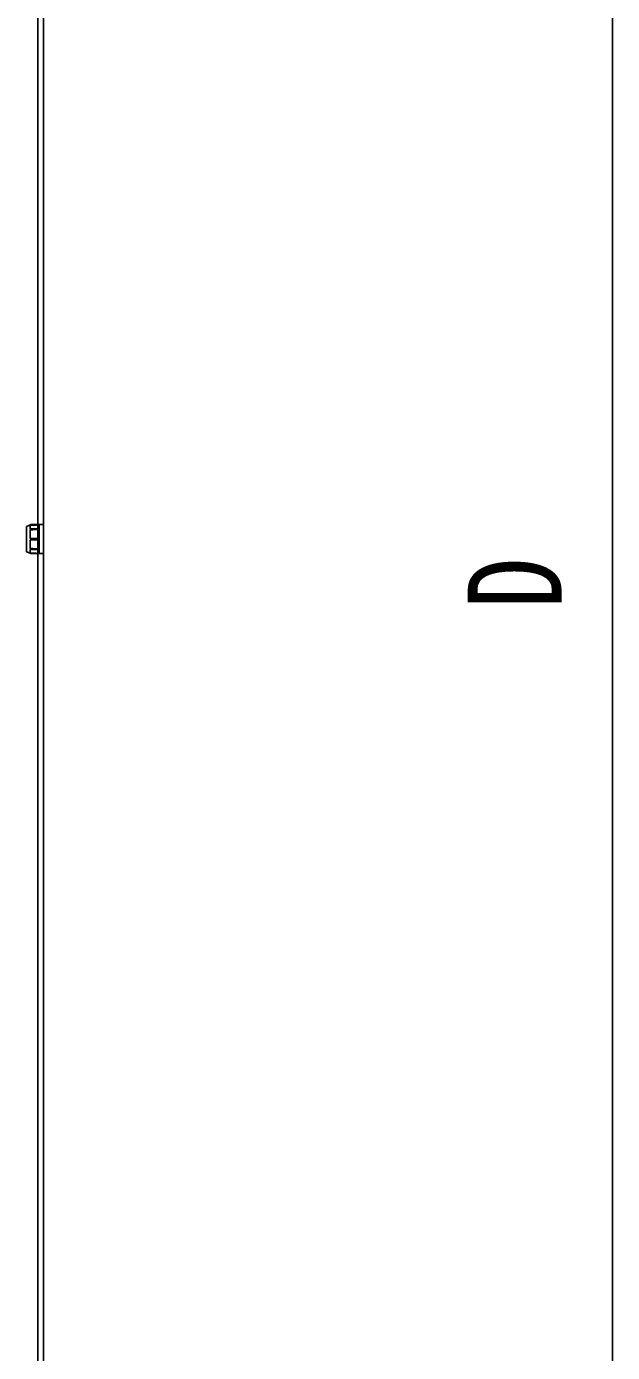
# Model space of a CAD drawing. Units: millimetres, scale not verified. Extents: x -4205 to 4205, y -2970 to 2970.
# Drawn here: x 638 to 844, y 1086.4 to 1552.8 of the extents above; entities that cross this region are included whole.
import ezdxf
from ezdxf.enums import TextEntityAlignment as Align

# ---------------------------------------------------------------- set-up
doc = ezdxf.new("R2010")
doc.units = ezdxf.units.MM
doc.header["$LTSCALE"] = 20
for name, color, linetype in [('0-4_YKK_12', 2, 'Continuous'), ('0-5_YKK_13', 4, 'Continuous'), ('0-6_YKK_D', 6, 'Continuous')]:
    doc.layers.add(name, color=color, linetype=linetype)
doc.styles.add('ＭＳ ゴシック', font='')
doc.styles.get('ＭＳ ゴシック').set_extended_font_data('MS Gothic')

msp = doc.modelspace()

# ---------------------------------------------------------------- linework, layer by layer
at = {"layer": '0-4_YKK_12'}
for points in [[(642, 2270), (642, 492), (642, 475)], [(644, 2270), (644, 492), (644, 475)]]:
    msp.add_lwpolyline(points, dxfattribs=at)
at = {"layer": '0-5_YKK_13'}
for p, q in [((639.65, 1377.6), (638, 1377)), ((638, 1372.5), (638, 1377)), ((639.3, 1377.47), (639.3, 1376.19)), ((639.42, 1376.19), (639.43, 1376.19)), ((639.42, 1376.19), (639.42, 1376.19)), ((639.43, 1376.19), (642.5, 1376.19)), ((639.65, 1377.6), (642.5, 1377.6)), ((642.5, 1377.6), (644, 1377.6)), ((642.5, 1376.11), (642.5, 1377.6)), ((642.5, 1372.5), (642.5, 1376.11)), ((642.5, 1376.11), (642.5, 1376.11)), ((642.5, 1376.11), (642.5, 1376.11)), ((638, 1368), (638, 1372.5)), ((639.3, 1375.83), (639.3, 1372.75)), ((639.3, 1372.25), (639.3, 1369.17)), ((642.5, 1368.89), (642.5, 1372.5)), ((639.65, 1367.4), (638, 1368)), ((639.3, 1368.81), (639.3, 1367.53)), ((639.3, 1368.81), (639.32, 1368.81)), ((639.43, 1368.81), (639.42, 1368.81)), ((639.42, 1368.81), (639.42, 1368.81)), ((642.5, 1368.81), (639.43, 1368.81)), ((642.5, 1367.4), (639.65, 1367.4)), ((642.5, 1367.4), (642.5, 1368.89)), ((644, 1367.4), (642.5, 1367.4))]:
    msp.add_line(p, q, dxfattribs=at)
for points in [[(639.65, 1377.6), (639.65, 1377.6), (639.65, 1377.6), (639.64, 1377.6), (639.64, 1377.6), (639.64, 1377.6), (639.63, 1377.59), (639.63, 1377.59), (639.62, 1377.59), (639.62, 1377.59), (639.61, 1377.58), (639.6, 1377.58), (639.59, 1377.58), (639.58, 1377.57), (639.56, 1377.57), (639.55, 1377.56), (639.54, 1377.56), (639.52, 1377.55), (639.51, 1377.55), (639.49, 1377.54), (639.47, 1377.53), (639.45, 1377.52), (639.43, 1377.52), (639.41, 1377.51), (639.39, 1377.5), (639.37, 1377.49), (639.35, 1377.49), (639.34, 1377.48), (639.32, 1377.47), (639.3, 1377.47)], [(639.3, 1377.47), (639.5, 1377.47), (639.71, 1377.47), (639.91, 1377.47), (640.11, 1377.47), (640.31, 1377.47), (640.46, 1377.48), (640.6, 1377.48), (640.75, 1377.48), (640.79, 1377.48), (640.83, 1377.48), (640.87, 1377.48), (640.92, 1377.48), (640.96, 1377.48), (641.01, 1377.48), (641.05, 1377.48), (641.09, 1377.48), (641.3, 1377.48), (641.5, 1377.49), (641.7, 1377.49), (641.9, 1377.49), (642.1, 1377.49), (642.3, 1377.49), (642.5, 1377.49)], [(639.3, 1376.19), (639.32, 1376.19), (639.34, 1376.19), (639.36, 1376.19), (639.38, 1376.19), (639.4, 1376.19), (639.42, 1376.19), (639.43, 1376.19), (639.44, 1376.19), (639.45, 1376.19), (639.46, 1376.19), (639.47, 1376.19), (639.49, 1376.19), (639.5, 1376.19), (639.51, 1376.19), (639.52, 1376.19), (639.54, 1376.19), (639.55, 1376.18), (639.56, 1376.18), (639.58, 1376.18), (639.59, 1376.17), (639.6, 1376.17), (639.61, 1376.16), (639.61, 1376.16), (639.62, 1376.15), (639.63, 1376.15), (639.63, 1376.14), (639.64, 1376.14), (639.64, 1376.13), (639.64, 1376.13), (639.65, 1376.12), (639.65, 1376.11), (639.65, 1376.11), (639.65, 1376.1), (639.65, 1376.09), (639.64, 1376.08), (639.64, 1376.08), (639.64, 1376.07), (639.63, 1376.06), (639.63, 1376.05)], [(639.63, 1376.05), (639.62, 1376.04), (639.62, 1376.04), (639.61, 1376.03), (639.6, 1376.02), (639.59, 1376.01), (639.58, 1376), (639.56, 1375.99), (639.55, 1375.98), (639.54, 1375.97), (639.52, 1375.96), (639.51, 1375.95), (639.49, 1375.93), (639.47, 1375.92), (639.45, 1375.91), (639.43, 1375.9), (639.41, 1375.89), (639.39, 1375.88), (639.37, 1375.87), (639.35, 1375.86), (639.34, 1375.85), (639.32, 1375.84), (639.3, 1375.83), (639.5, 1375.84), (639.71, 1375.84), (639.91, 1375.84), (640.11, 1375.84), (640.31, 1375.85), (640.46, 1375.85), (640.6, 1375.85), (640.75, 1375.85), (640.79, 1375.85), (640.83, 1375.85), (640.87, 1375.85), (640.92, 1375.85), (640.96, 1375.85), (641.01, 1375.85), (641.05, 1375.85), (641.09, 1375.85), (641.3, 1375.86)], [(639.42, 1376.19), (639.42, 1376.19), (639.43, 1376.19), (639.44, 1376.19)], [(644, 1377.6), (644, 1372.5), (644, 1367.4)], [(639.45, 1375.91), (639.44, 1375.91), (639.43, 1375.9), (639.42, 1375.89), (639.4, 1375.89), (639.38, 1375.88), (639.37, 1375.87), (639.35, 1375.86), (639.33, 1375.85), (639.32, 1375.84), (639.3, 1375.83)], [(639.58, 1372.63), (639.56, 1372.64), (639.55, 1372.65), (639.54, 1372.66), (639.52, 1372.66), (639.51, 1372.67), (639.49, 1372.68), (639.46, 1372.69), (639.44, 1372.7), (639.42, 1372.71), (639.39, 1372.72), (639.38, 1372.73), (639.36, 1372.73), (639.34, 1372.74), (639.33, 1372.74), (639.31, 1372.75), (639.3, 1372.75), (639.47, 1372.75), (639.64, 1372.75), (639.81, 1372.75), (639.98, 1372.75), (640.15, 1372.74), (640.32, 1372.74), (640.46, 1372.74), (640.61, 1372.74), (640.75, 1372.74), (640.78, 1372.74), (640.81, 1372.74), (640.84, 1372.74), (640.87, 1372.74), (640.91, 1372.74), (640.94, 1372.74), (641.1, 1372.74), (641.26, 1372.74), (641.42, 1372.74), (641.58, 1372.74), (641.74, 1372.73), (641.89, 1372.73), (642.05, 1372.73), (642.2, 1372.73)], [(642.5, 1372.27), (642.34, 1372.27), (642.18, 1372.27), (642.01, 1372.27), (641.84, 1372.27), (641.68, 1372.27), (641.51, 1372.26), (641.36, 1372.26), (641.21, 1372.26), (641.06, 1372.26), (641.03, 1372.26), (640.99, 1372.26), (640.96, 1372.26), (640.92, 1372.26), (640.89, 1372.26), (640.86, 1372.26), (640.71, 1372.26), (640.56, 1372.26), (640.4, 1372.26), (640.25, 1372.26), (640.09, 1372.25), (639.93, 1372.25), (639.77, 1372.25), (639.62, 1372.25), (639.46, 1372.25), (639.3, 1372.25), (639.32, 1372.25), (639.33, 1372.26), (639.35, 1372.26), (639.37, 1372.27), (639.38, 1372.28), (639.4, 1372.28), (639.42, 1372.29), (639.43, 1372.29), (639.44, 1372.3), (639.46, 1372.3), (639.47, 1372.31), (639.48, 1372.31), (639.5, 1372.32), (639.51, 1372.33)], [(639.42, 1375.89), (639.44, 1375.91), (639.46, 1375.91)], [(639.51, 1372.33), (639.52, 1372.33), (639.53, 1372.34), (639.54, 1372.35), (639.55, 1372.35), (639.56, 1372.36), (639.57, 1372.37), (639.58, 1372.37), (639.58, 1372.38), (639.59, 1372.38), (639.59, 1372.39), (639.6, 1372.4), (639.61, 1372.4), (639.61, 1372.41), (639.62, 1372.42), (639.62, 1372.43), (639.63, 1372.43), (639.63, 1372.44), (639.64, 1372.45), (639.64, 1372.46), (639.64, 1372.46), (639.64, 1372.47), (639.65, 1372.48), (639.65, 1372.49), (639.65, 1372.5), (639.65, 1372.51), (639.65, 1372.51), (639.65, 1372.52), (639.64, 1372.53), (639.64, 1372.54), (639.64, 1372.54), (639.64, 1372.55), (639.63, 1372.56), (639.63, 1372.57), (639.62, 1372.58), (639.62, 1372.59), (639.61, 1372.6), (639.6, 1372.6), (639.59, 1372.62), (639.58, 1372.63)], [(641.3, 1375.86), (641.5, 1375.86), (641.7, 1375.86), (641.9, 1375.86), (642.1, 1375.87), (642.3, 1375.87), (642.5, 1375.87)], [(642.2, 1372.73), (642.35, 1372.73), (642.5, 1372.73)], [(639.3, 1369.17), (639.32, 1369.16), (639.34, 1369.15), (639.36, 1369.14), (639.38, 1369.13), (639.4, 1369.12), (639.42, 1369.11), (639.43, 1369.1), (639.44, 1369.09), (639.46, 1369.09), (639.47, 1369.08), (639.48, 1369.07), (639.5, 1369.06), (639.51, 1369.05), (639.52, 1369.04), (639.54, 1369.03), (639.55, 1369.02), (639.56, 1369.01), (639.58, 1369), (639.59, 1368.99), (639.6, 1368.98), (639.61, 1368.97), (639.61, 1368.96), (639.62, 1368.96), (639.63, 1368.95), (639.63, 1368.94), (639.64, 1368.93), (639.64, 1368.92), (639.64, 1368.92), (639.65, 1368.91), (639.65, 1368.9), (639.65, 1368.89), (639.65, 1368.89), (639.65, 1368.88), (639.64, 1368.87), (639.64, 1368.87), (639.64, 1368.86), (639.63, 1368.86), (639.63, 1368.85), (639.62, 1368.85)], [(642.5, 1369.13), (642.3, 1369.13), (642.1, 1369.13), (641.91, 1369.14), (641.71, 1369.14), (641.5, 1369.14), (641.28, 1369.14), (641.06, 1369.15), (641.01, 1369.15), (640.97, 1369.15), (640.92, 1369.15), (640.88, 1369.15), (640.84, 1369.15), (640.8, 1369.15), (640.75, 1369.15), (640.71, 1369.15), (640.51, 1369.15), (640.31, 1369.15), (640.11, 1369.16), (639.91, 1369.16), (639.71, 1369.16), (639.5, 1369.16), (639.3, 1369.17)], [(639.62, 1368.85), (639.62, 1368.84), (639.61, 1368.84), (639.6, 1368.83), (639.59, 1368.83), (639.58, 1368.82), (639.56, 1368.82), (639.55, 1368.82), (639.54, 1368.81), (639.52, 1368.81), (639.51, 1368.81), (639.49, 1368.81), (639.47, 1368.81), (639.45, 1368.81), (639.43, 1368.81), (639.41, 1368.81), (639.39, 1368.81), (639.37, 1368.81), (639.35, 1368.81), (639.34, 1368.81), (639.32, 1368.81), (639.3, 1368.81)], [(639.3, 1367.53), (639.32, 1367.53), (639.34, 1367.52), (639.36, 1367.51), (639.38, 1367.5), (639.4, 1367.5), (639.42, 1367.49), (639.43, 1367.48), (639.44, 1367.48), (639.45, 1367.48), (639.46, 1367.47), (639.47, 1367.47), (639.49, 1367.46), (639.5, 1367.46), (639.51, 1367.45), (639.52, 1367.45), (639.54, 1367.44), (639.55, 1367.44), (639.56, 1367.43), (639.58, 1367.43), (639.59, 1367.42), (639.6, 1367.42)], [(642.5, 1367.51), (642.3, 1367.51), (642.1, 1367.51), (641.91, 1367.51), (641.71, 1367.51), (641.5, 1367.51), (641.28, 1367.52), (641.06, 1367.52), (641.01, 1367.52), (640.97, 1367.52), (640.92, 1367.52), (640.88, 1367.52), (640.84, 1367.52), (640.8, 1367.52), (640.75, 1367.52), (640.71, 1367.52), (640.51, 1367.52), (640.31, 1367.53), (640.11, 1367.53), (639.91, 1367.53), (639.71, 1367.53), (639.5, 1367.53), (639.3, 1367.53)], [(639.45, 1369.09), (639.44, 1369.1), (639.42, 1369.11)], [(639.6, 1367.42), (639.61, 1367.42), (639.61, 1367.41), (639.62, 1367.41), (639.63, 1367.41), (639.63, 1367.41), (639.64, 1367.4), (639.64, 1367.4), (639.64, 1367.4), (639.65, 1367.4), (639.65, 1367.4), (639.65, 1367.4), (639.65, 1367.4)], [(642.5, 1368.89), (642.5, 1368.89), (642.5, 1368.89)]]:
    msp.add_lwpolyline(points, dxfattribs=at)
for centre, start, end in [((639.59, 1376.1), 345.5402, 28.539), ((639.59, 1368.9), 330.7282, 14.5435)]:
    msp.add_arc(centre, 0.059, start, end, dxfattribs=at)
at = {"layer": '0-6_YKK_D'}
msp.add_line((844, 2214), (844, 506), dxfattribs=at)

# ---------------------------------------------------------------- texts
at = {"layer": '0-6_YKK_D', "style": 'ＭＳ ゴシック', "width": 0.8}
msp.add_text('D', height=32.99, rotation=90, dxfattribs=at).set_placement((836, 1348), align=Align.BOTTOM_LEFT)

doc.saveas('drawing.dxf')
